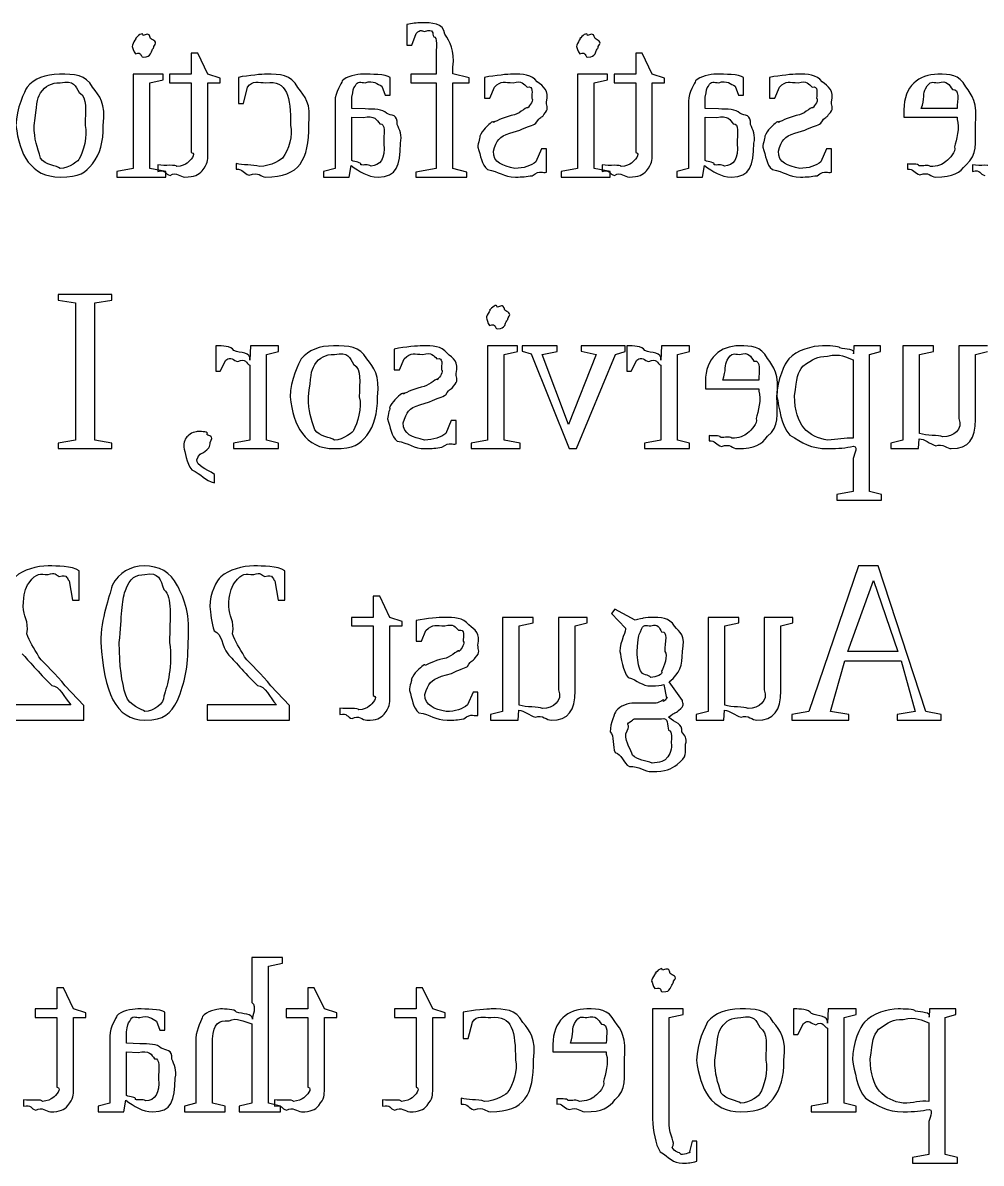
# Model space of a CAD drawing. Header units: millimetres. Extents: x 21 to 196, y 128 to 259.
# Drawn here: x 109.23 to 128.96, y 227.08 to 250.56 of the extents above; entities that cross this region are included whole.
import ezdxf

# ---------------------------------------------------------------- set-up
doc = ezdxf.new("R2010")
doc.units = ezdxf.units.MM
doc.layers.get('0').update_dxf_attribs({"linetype": 'CONTINUOUS'})

msp = doc.modelspace()

# ---------------------------------------------------------------- linework, layer by layer
at = {"color": 0}
for p, q in [((117.137, 250.522), (117.137, 250.098)), ((117.237, 250.098), (117.33, 250.34)), ((111.481, 250.075), (111.481, 250.075)), ((117.137, 250.098), (117.237, 250.098)), ((120.629, 250.075), (120.629, 250.075)), ((112.83, 249.937), (112.697, 249.937)), ((112.697, 249.937), (112.697, 249.502)), ((113.039, 249.502), (112.83, 249.937)), ((117.738, 249.827), (117.738, 249.502)), ((121.979, 249.937), (121.846, 249.937)), ((121.846, 249.937), (121.846, 249.502)), ((122.188, 249.502), (121.979, 249.937)), ((118.085, 249.508), (118.085, 249.645)), ((112.12, 249.502), (111.502, 249.502)), ((111.502, 249.502), (111.502, 247.562)), ((111.844, 249.326), (112.12, 249.386)), ((111.844, 247.562), (111.844, 249.326)), ((112.12, 249.386), (112.12, 249.502)), ((112.697, 249.502), (112.251, 249.502)), ((112.251, 249.502), (112.251, 249.326)), ((112.251, 249.326), (112.697, 249.326)), ((112.697, 249.326), (112.697, 247.893)), ((113.293, 249.42), (113.039, 249.502)), ((113.039, 247.865), (113.039, 249.326)), ((113.039, 249.326), (113.293, 249.326)), ((113.293, 249.326), (113.293, 249.42)), ((113.667, 249.436), (113.667, 248.896)), ((116.236, 249.502), (116.236, 249.502)), ((116.793, 249.067), (116.793, 249.436)), ((117.738, 249.502), (117.22, 249.502)), ((117.22, 249.502), (117.22, 249.326)), ((117.22, 249.326), (117.738, 249.326)), ((117.738, 249.326), (117.738, 247.562)), ((118.416, 249.425), (118.085, 249.508)), ((118.085, 249.326), (118.416, 249.326)), ((118.085, 247.562), (118.085, 249.326)), ((118.416, 249.326), (118.416, 249.425)), ((118.734, 249.436), (118.734, 249.011)), ((121.269, 249.502), (120.651, 249.502)), ((120.651, 249.502), (120.651, 247.562)), ((120.993, 249.326), (121.269, 249.386)), ((120.993, 247.562), (120.993, 249.326)), ((121.269, 249.386), (121.269, 249.502)), ((121.846, 249.502), (121.4, 249.502)), ((121.4, 249.502), (121.4, 249.326)), ((121.4, 249.326), (121.846, 249.326)), ((121.846, 249.326), (121.846, 247.893)), ((122.441, 249.42), (122.188, 249.502)), ((122.188, 247.865), (122.188, 249.326)), ((122.188, 249.326), (122.441, 249.326)), ((122.441, 249.326), (122.441, 249.42)), ((123.511, 249.502), (123.511, 249.502)), ((124.068, 249.067), (124.068, 249.436)), ((124.601, 249.436), (124.601, 249.011)), ((128.068, 249.326), (128.068, 249.326)), ((113.772, 248.896), (113.855, 249.232)), ((116.622, 249.254), (116.688, 249.067)), ((118.845, 249.011), (118.938, 249.232)), ((123.897, 249.254), (123.963, 249.067)), ((124.711, 249.011), (124.805, 249.232)), ((113.667, 248.896), (113.772, 248.896)), ((115.657, 248.945), (115.657, 247.562)), ((116.005, 248.797), (116.005, 249.028)), ((116.688, 249.067), (116.793, 249.067)), ((118.734, 249.011), (118.845, 249.011)), ((122.932, 248.945), (122.932, 247.562)), ((123.279, 248.797), (123.279, 249.028)), ((123.963, 249.067), (124.068, 249.067)), ((124.601, 249.011), (124.711, 249.011)), ((116.275, 248.786), (116.005, 248.797)), ((123.549, 248.786), (123.279, 248.797)), ((127.368, 248.769), (127.368, 248.62)), ((128.465, 248.797), (127.726, 248.797)), ((109.464, 248.449), (109.464, 248.449)), ((116.005, 248.62), (116.242, 248.609)), ((116.005, 247.722), (116.005, 248.62)), ((123.279, 248.62), (123.516, 248.609)), ((123.279, 247.722), (123.279, 248.62)), ((127.368, 248.62), (128.465, 248.62)), ((128.465, 248.62), (128.465, 248.57)), ((119.258, 248.29), (119.462, 248.35)), ((125.125, 248.29), (125.329, 248.35)), ((118.597, 247.997), (118.597, 247.997)), ((119.908, 247.964), (119.793, 247.7)), ((120.008, 247.964), (119.908, 247.964)), ((120.008, 247.485), (120.008, 247.964)), ((124.463, 247.997), (124.463, 247.997)), ((125.775, 247.964), (125.659, 247.7)), ((125.874, 247.964), (125.775, 247.964)), ((125.874, 247.485), (125.874, 247.964)), ((111.502, 247.562), (111.166, 247.501)), ((111.166, 247.501), (111.166, 247.385)), ((112.175, 247.501), (111.844, 247.562)), ((112.008, 247.633), (112.008, 247.501)), ((112.175, 247.385), (112.175, 247.501)), ((113.623, 247.667), (113.623, 247.545)), ((115.657, 247.562), (115.42, 247.501)), ((115.42, 247.501), (115.42, 247.385)), ((115.95, 247.385), (115.988, 247.622)), ((117.738, 247.562), (117.319, 247.485)), ((117.319, 247.485), (117.319, 247.385)), ((118.372, 247.485), (118.085, 247.562)), ((118.372, 247.385), (118.372, 247.485)), ((120.651, 247.562), (120.315, 247.501)), ((120.315, 247.501), (120.315, 247.385)), ((121.324, 247.501), (120.993, 247.562)), ((121.157, 247.633), (121.157, 247.501)), ((121.324, 247.385), (121.324, 247.501)), ((122.932, 247.562), (122.695, 247.501)), ((122.695, 247.501), (122.695, 247.385)), ((123.224, 247.385), (123.263, 247.622)), ((127.445, 247.656), (127.445, 247.545)), ((128.783, 247.633), (128.783, 247.501)), ((111.166, 247.385), (112.175, 247.385)), ((112.565, 247.385), (112.565, 247.385)), ((115.42, 247.385), (115.95, 247.385)), ((117.319, 247.385), (118.372, 247.385)), ((120.315, 247.385), (121.324, 247.385)), ((121.714, 247.385), (121.714, 247.385)), ((122.695, 247.385), (123.224, 247.385)), ((111.064, 244.968), (109.957, 244.968)), ((109.957, 244.968), (109.957, 244.852)), ((111.064, 244.852), (111.064, 244.968)), ((109.957, 244.852), (110.315, 244.792)), ((110.315, 244.792), (110.315, 241.97)), ((110.712, 244.792), (111.064, 244.852)), ((110.712, 241.97), (110.712, 244.792)), ((118.772, 244.483), (118.772, 244.483)), ((113.202, 243.91), (113.202, 243.386)), ((113.235, 243.91), (113.202, 243.91)), ((113.918, 243.91), (113.902, 243.618)), ((114.492, 243.91), (113.918, 243.91)), ((114.244, 243.733), (114.492, 243.794)), ((114.244, 241.97), (114.244, 243.733)), ((114.492, 243.794), (114.492, 243.91)), ((116.877, 243.844), (116.877, 243.419)), ((119.411, 243.91), (118.794, 243.91)), ((118.794, 243.91), (118.794, 241.97)), ((119.136, 243.733), (119.411, 243.794)), ((119.136, 241.97), (119.136, 243.733)), ((119.411, 243.794), (119.411, 243.91)), ((120.227, 243.91), (119.511, 243.91)), ((119.511, 243.91), (119.511, 243.8)), ((119.511, 243.8), (119.698, 243.745)), ((119.698, 243.745), (120.475, 241.793)), ((119.924, 243.733), (120.227, 243.794)), ((120.464, 242.29), (119.924, 243.733)), ((120.227, 243.794), (120.227, 243.91)), ((121.032, 243.733), (120.464, 242.29)), ((120.629, 241.793), (121.429, 243.733)), ((121.627, 243.91), (120.723, 243.91)), ((120.723, 243.91), (120.723, 243.8)), ((120.723, 243.8), (121.032, 243.733)), ((121.429, 243.733), (121.627, 243.794)), ((121.627, 243.794), (121.627, 243.91)), ((121.663, 243.91), (121.663, 243.386)), ((121.696, 243.91), (121.663, 243.91)), ((122.379, 243.91), (122.363, 243.618)), ((122.953, 243.91), (122.379, 243.91)), ((122.705, 243.733), (122.953, 243.794)), ((122.705, 241.97), (122.705, 243.733)), ((122.953, 243.794), (122.953, 243.91)), ((123.983, 243.733), (123.983, 243.733)), ((126.337, 243.91), (126.331, 243.745)), ((126.883, 243.91), (126.337, 243.91)), ((126.662, 243.733), (126.883, 243.794)), ((126.662, 240.911), (126.662, 243.733)), ((126.883, 243.794), (126.883, 243.91)), ((127.98, 243.91), (127.346, 243.91)), ((127.346, 243.91), (127.346, 241.97)), ((127.688, 243.733), (127.98, 243.794)), ((127.688, 242.102), (127.688, 243.733)), ((127.98, 243.794), (127.98, 243.91)), ((129.088, 243.91), (128.498, 243.91)), ((128.498, 243.91), (128.498, 242.416)), ((128.84, 243.733), (129.088, 243.794)), ((128.84, 242.394), (128.84, 243.733)), ((113.29, 243.386), (113.411, 243.612)), ((113.902, 243.513), (113.902, 241.97)), ((116.987, 243.419), (117.081, 243.64)), ((121.751, 243.386), (121.872, 243.612)), ((122.363, 243.513), (122.363, 241.97)), ((126.321, 243.623), (126.321, 242.008)), ((113.202, 243.386), (113.29, 243.386)), ((116.877, 243.419), (116.987, 243.419)), ((121.663, 243.386), (121.751, 243.386)), ((123.283, 243.177), (123.283, 243.028)), ((123.283, 243.028), (124.38, 243.028)), ((124.38, 243.204), (123.642, 243.204)), ((124.38, 243.028), (124.38, 242.979)), ((114.734, 242.857), (114.734, 242.857)), ((115.109, 242.857), (115.109, 242.857)), ((117.401, 242.697), (117.604, 242.758)), ((125.119, 242.879), (125.119, 242.879)), ((116.739, 242.405), (116.739, 242.405)), ((118.051, 242.372), (117.935, 242.108)), ((118.15, 242.372), (118.051, 242.372)), ((118.15, 241.893), (118.15, 242.372)), ((123.361, 242.063), (123.361, 241.953)), ((110.315, 241.97), (109.957, 241.909)), ((109.957, 241.909), (109.957, 241.793)), ((111.064, 241.909), (110.712, 241.97)), ((111.064, 241.793), (111.064, 241.909)), ((112.542, 241.821), (112.542, 241.821)), ((113.902, 241.97), (113.566, 241.909)), ((113.566, 241.909), (113.566, 241.793)), ((114.492, 241.909), (114.244, 241.97)), ((114.492, 241.793), (114.492, 241.909)), ((118.794, 241.97), (118.457, 241.909)), ((118.457, 241.909), (118.457, 241.793)), ((119.466, 241.909), (119.136, 241.97)), ((119.466, 241.793), (119.466, 241.909)), ((122.363, 241.97), (122.027, 241.909)), ((122.027, 241.909), (122.027, 241.793)), ((122.953, 241.909), (122.705, 241.97)), ((122.953, 241.793), (122.953, 241.909)), ((127.346, 241.97), (127.098, 241.909)), ((127.098, 241.909), (127.098, 241.793)), ((127.666, 241.793), (127.682, 241.997)), ((109.957, 241.793), (111.064, 241.793)), ((113.566, 241.793), (114.492, 241.793)), ((118.457, 241.793), (119.466, 241.793)), ((120.475, 241.793), (120.629, 241.793)), ((122.027, 241.793), (122.953, 241.793)), ((127.098, 241.793), (127.666, 241.793)), ((126.321, 241.562), (126.321, 240.911)), ((113.176, 241.088), (113.176, 241.264)), ((126.321, 240.911), (125.984, 240.851)), ((126.91, 240.851), (126.662, 240.911)), ((125.984, 240.851), (125.984, 240.735)), ((125.984, 240.735), (126.91, 240.735)), ((126.91, 240.735), (126.91, 240.851)), ((114.574, 231.316), (113.946, 231.316)), ((113.946, 231.316), (113.946, 230.39)), ((114.574, 231.2), (114.574, 231.316)), ((114.288, 231.14), (114.574, 231.2)), ((114.288, 228.317), (114.288, 231.14)), ((122.175, 230.831), (122.175, 230.831)), ((110.065, 230.693), (109.933, 230.693)), ((109.933, 230.693), (109.933, 230.258)), ((110.275, 230.258), (110.065, 230.693)), ((115.229, 230.693), (115.097, 230.693)), ((115.097, 230.693), (115.097, 230.258)), ((115.438, 230.258), (115.229, 230.693)), ((117.458, 230.693), (117.326, 230.693)), ((117.326, 230.693), (117.326, 230.258)), ((117.668, 230.258), (117.458, 230.693)), ((109.933, 230.258), (109.486, 230.258)), ((109.486, 230.258), (109.486, 230.081)), ((109.486, 230.081), (109.933, 230.081)), ((109.933, 230.081), (109.933, 228.648)), ((110.528, 230.175), (110.275, 230.258)), ((110.275, 228.621), (110.275, 230.081)), ((110.275, 230.081), (110.528, 230.081)), ((110.528, 230.081), (110.528, 230.175)), ((111.598, 230.258), (111.598, 230.258)), ((112.154, 229.822), (112.154, 230.192)), ((115.097, 230.258), (114.65, 230.258)), ((114.65, 230.258), (114.65, 230.081)), ((114.65, 230.081), (115.097, 230.081)), ((115.097, 230.081), (115.097, 228.648)), ((115.692, 230.175), (115.438, 230.258)), ((115.438, 228.621), (115.438, 230.081)), ((115.438, 230.081), (115.692, 230.081)), ((115.692, 230.081), (115.692, 230.175)), ((117.326, 230.258), (116.88, 230.258)), ((116.88, 230.258), (116.88, 230.081)), ((116.88, 230.081), (117.326, 230.081)), ((117.326, 230.081), (117.326, 228.648)), ((117.922, 230.175), (117.668, 230.258)), ((117.668, 228.621), (117.668, 230.081)), ((117.668, 230.081), (117.922, 230.081)), ((117.922, 230.081), (117.922, 230.175)), ((118.296, 230.192), (118.296, 229.651)), ((120.843, 230.081), (120.843, 230.081)), ((122.826, 230.258), (122.192, 230.258)), ((122.192, 230.258), (122.192, 227.998)), ((122.539, 230.081), (122.826, 230.142)), ((122.539, 227.871), (122.539, 230.081)), ((122.826, 230.142), (122.826, 230.258)), ((125.094, 230.258), (125.094, 229.734)), ((125.127, 230.258), (125.094, 230.258)), ((125.811, 230.258), (125.794, 229.966)), ((126.384, 230.258), (125.811, 230.258)), ((126.136, 230.081), (126.384, 230.142)), ((126.136, 228.317), (126.136, 230.081)), ((126.384, 230.142), (126.384, 230.258)), ((127.894, 230.258), (127.889, 230.092)), ((128.44, 230.258), (127.894, 230.258)), ((128.22, 230.081), (128.44, 230.142)), ((128.22, 227.259), (128.22, 230.081)), ((128.44, 230.142), (128.44, 230.258)), ((111.984, 230.01), (112.05, 229.822)), ((113.946, 229.955), (113.946, 228.317)), ((118.401, 229.651), (118.484, 229.988)), ((125.182, 229.734), (125.303, 229.96)), ((125.794, 229.861), (125.794, 228.317)), ((127.878, 229.971), (127.878, 228.356)), ((111.019, 229.701), (111.019, 228.317)), ((111.366, 229.552), (111.366, 229.784)), ((112.05, 229.822), (112.154, 229.822)), ((112.794, 229.657), (112.794, 228.317)), ((113.135, 228.317), (113.135, 229.64)), ((118.296, 229.651), (118.401, 229.651)), ((125.094, 229.734), (125.182, 229.734)), ((111.636, 229.541), (111.366, 229.552)), ((111.366, 229.376), (111.603, 229.365)), ((111.366, 228.477), (111.366, 229.376)), ((120.143, 229.525), (120.143, 229.376)), ((120.143, 229.376), (121.24, 229.376)), ((121.24, 229.552), (120.501, 229.552)), ((121.24, 229.376), (121.24, 229.326)), ((123.101, 229.205), (123.101, 229.205)), ((123.476, 229.205), (123.476, 229.205)), ((126.676, 229.227), (126.676, 229.227)), ((109.244, 228.389), (109.244, 228.257)), ((111.019, 228.317), (110.782, 228.257)), ((110.782, 228.257), (110.782, 228.141)), ((111.311, 228.141), (111.35, 228.378)), ((112.794, 228.317), (112.557, 228.257)), ((112.557, 228.257), (112.557, 228.141)), ((113.395, 228.257), (113.135, 228.317)), ((113.395, 228.141), (113.395, 228.257)), ((113.946, 228.317), (113.681, 228.257)), ((113.681, 228.257), (113.681, 228.141)), ((114.536, 228.257), (114.288, 228.317)), ((114.408, 228.389), (114.408, 228.257)), ((114.536, 228.141), (114.536, 228.257)), ((116.637, 228.389), (116.637, 228.257)), ((118.252, 228.422), (118.252, 228.301)), ((120.22, 228.411), (120.22, 228.301)), ((125.794, 228.317), (125.458, 228.257)), ((125.458, 228.257), (125.458, 228.141)), ((126.384, 228.257), (126.136, 228.317)), ((126.384, 228.141), (126.384, 228.257)), ((109.801, 228.141), (109.801, 228.141)), ((110.782, 228.141), (111.311, 228.141)), ((112.557, 228.141), (113.395, 228.141)), ((113.681, 228.141), (114.536, 228.141)), ((114.964, 228.141), (114.964, 228.141)), ((117.194, 228.141), (117.194, 228.141)), ((125.458, 228.141), (126.384, 228.141)), ((127.878, 227.91), (127.878, 227.259)), ((123.008, 227.535), (122.953, 227.314)), ((123.107, 227.535), (123.008, 227.535)), ((123.107, 227.122), (123.107, 227.535)), ((127.878, 227.259), (127.542, 227.198)), ((128.468, 227.198), (128.22, 227.259)), ((127.542, 227.198), (127.542, 227.083)), ((127.542, 227.083), (128.468, 227.083)), ((128.468, 227.083), (128.468, 227.198))]:
    msp.add_line(p, q, dxfattribs=at)
at = {"color": 250}
for p, q in [((110.393, 238.672), (110.393, 239.279)), ((114.627, 238.672), (114.627, 239.279)), ((126.432, 239.378), (125.413, 236.379)), ((126.84, 239.378), (126.432, 239.378)), ((127.821, 236.379), (126.84, 239.378)), ((110.184, 239.074), (110.255, 238.672)), ((114.417, 239.074), (114.489, 238.672)), ((126.217, 237.614), (126.741, 239.08)), ((126.741, 239.08), (127.243, 237.614)), ((110.255, 238.672), (110.393, 238.672)), ((114.489, 238.672), (114.627, 238.672)), ((116.576, 238.755), (116.444, 238.755)), ((116.444, 238.755), (116.444, 238.319)), ((116.786, 238.319), (116.576, 238.755)), ((116.444, 238.319), (115.998, 238.319)), ((115.998, 238.319), (115.998, 238.143)), ((117.04, 238.236), (116.786, 238.319)), ((119.739, 238.319), (119.105, 238.319)), ((119.105, 238.319), (119.105, 236.379)), ((119.739, 238.204), (119.739, 238.319)), ((120.847, 238.319), (120.257, 238.319)), ((120.257, 238.319), (120.257, 236.825)), ((120.847, 238.204), (120.847, 238.319)), ((121.42, 238.49), (121.349, 238.402)), ((121.349, 238.402), (121.635, 238.099)), ((121.839, 238.264), (121.42, 238.49)), ((123.972, 238.319), (123.339, 238.319)), ((123.339, 238.319), (123.339, 236.379)), ((123.972, 238.204), (123.972, 238.319)), ((125.081, 238.319), (124.491, 238.319)), ((124.491, 238.319), (124.491, 236.825)), ((125.081, 238.204), (125.081, 238.319)), ((115.998, 238.143), (116.444, 238.143)), ((116.444, 238.143), (116.444, 236.71)), ((116.786, 236.682), (116.786, 238.143)), ((116.786, 238.143), (117.04, 238.143)), ((117.04, 238.143), (117.04, 238.236)), ((117.325, 238.253), (117.325, 237.829)), ((119.447, 238.143), (119.739, 238.204)), ((119.447, 236.511), (119.447, 238.143)), ((120.599, 238.143), (120.847, 238.204)), ((120.599, 236.804), (120.599, 238.143)), ((123.68, 238.143), (123.972, 238.204)), ((123.68, 236.511), (123.68, 238.143)), ((124.832, 238.143), (125.081, 238.204)), ((124.832, 236.804), (124.832, 238.143)), ((117.325, 237.829), (117.435, 237.829)), ((117.435, 237.829), (117.529, 238.049)), ((110.834, 237.801), (110.834, 237.801)), ((111.215, 237.801), (111.215, 237.801)), ((121.52, 237.619), (121.52, 237.619)), ((127.243, 237.614), (126.217, 237.614)), ((125.859, 236.379), (126.151, 237.427)), ((126.151, 237.427), (127.309, 237.427)), ((127.309, 237.427), (127.601, 236.379)), ((117.849, 237.107), (118.052, 237.167)), ((110.487, 236.506), (110.101, 236.908)), ((114.72, 236.506), (114.335, 236.908)), ((122.159, 237.085), (122.159, 237.085)), ((122.429, 236.941), (122.479, 236.655)), ((122.809, 236.611), (122.539, 236.991)), ((117.187, 236.814), (117.187, 236.814)), ((118.499, 236.781), (118.383, 236.517)), ((118.598, 236.781), (118.499, 236.781)), ((118.598, 236.302), (118.598, 236.781)), ((110.217, 236.522), (108.789, 236.522)), ((110.487, 236.203), (110.487, 236.506)), ((114.45, 236.522), (113.023, 236.522)), ((113.023, 236.522), (113.023, 236.203)), ((114.72, 236.203), (114.72, 236.506)), ((115.755, 236.451), (115.755, 236.318)), ((122.269, 236.556), (121.812, 236.556)), ((108.789, 236.203), (110.487, 236.203)), ((113.023, 236.203), (114.72, 236.203)), ((116.312, 236.203), (116.312, 236.203)), ((119.105, 236.379), (118.857, 236.318)), ((118.857, 236.318), (118.857, 236.203)), ((118.857, 236.203), (119.425, 236.203)), ((119.425, 236.203), (119.441, 236.407)), ((121.845, 236.23), (122.379, 236.23)), ((123.339, 236.379), (123.091, 236.318)), ((123.091, 236.318), (123.091, 236.203)), ((123.091, 236.203), (123.658, 236.203)), ((123.658, 236.203), (123.675, 236.407)), ((125.413, 236.379), (125.06, 236.318)), ((125.06, 236.318), (125.06, 236.203)), ((125.06, 236.203), (126.234, 236.203)), ((126.234, 236.318), (125.859, 236.379)), ((126.234, 236.203), (126.234, 236.318)), ((127.601, 236.379), (127.226, 236.318)), ((127.226, 236.318), (127.226, 236.203)), ((127.226, 236.203), (128.136, 236.203)), ((128.136, 236.318), (127.821, 236.379)), ((128.136, 236.203), (128.136, 236.318)), ((121.641, 235.922), (121.641, 235.922))]:
    msp.add_line(p, q, dxfattribs=at)
at = {"color": 0}
for points in [[(117.435, 250.56), (117.347, 250.56), (117.23, 250.547), (117.137, 250.522)], [(117.915, 250.323), (117.895, 250.56), (117.642, 250.56), (117.435, 250.56)], [(111.547, 250.235), (111.61, 250.299), (111.481, 250.137), (111.481, 250.075)], [(111.706, 250.301), (111.698, 250.387), (111.591, 250.279), (111.547, 250.235)], [(111.861, 250.235), (111.82, 250.387), (111.766, 250.301), (111.706, 250.301)], [(117.33, 250.34), (117.432, 250.442), (117.435, 250.384), (117.501, 250.384)], [(117.501, 250.384), (117.704, 250.442), (117.653, 250.346), (117.688, 250.268)], [(117.688, 250.268), (117.774, 250.288), (117.738, 250.044), (117.738, 249.827)], [(118.085, 249.645), (118.123, 250.009), (118.029, 250.165), (117.915, 250.323)], [(120.696, 250.235), (120.759, 250.299), (120.629, 250.137), (120.629, 250.075)], [(120.855, 250.301), (120.847, 250.387), (120.74, 250.279), (120.696, 250.235)], [(121.01, 250.235), (120.968, 250.387), (120.915, 250.301), (120.855, 250.301)], [(111.481, 250.075), (111.492, 250.06), (111.502, 249.965), (111.547, 249.921)], [(111.927, 250.075), (112.025, 250.182), (111.905, 250.191), (111.861, 250.235)], [(111.861, 249.921), (111.908, 250.06), (111.927, 250.016), (111.927, 250.075)], [(120.629, 250.075), (120.64, 250.06), (120.651, 249.965), (120.696, 249.921)], [(121.076, 250.075), (121.174, 250.182), (121.054, 250.191), (121.01, 250.235)], [(121.01, 249.921), (121.056, 250.06), (121.076, 250.016), (121.076, 250.075)], [(111.547, 249.921), (111.698, 249.972), (111.645, 249.855), (111.706, 249.855)], [(111.706, 249.855), (111.82, 249.855), (111.817, 249.877), (111.861, 249.921)], [(120.696, 249.921), (120.847, 249.972), (120.793, 249.855), (120.855, 249.855)], [(120.855, 249.855), (120.968, 249.855), (120.966, 249.877), (121.01, 249.921)], [(109.983, 249.502), (109.691, 249.502), (109.467, 249.414), (109.316, 249.238)], [(109.597, 249.116), (109.694, 249.266), (109.816, 249.326), (109.999, 249.326)], [(110.666, 249.232), (110.526, 249.502), (110.289, 249.502), (109.983, 249.502)], [(109.999, 249.326), (110.294, 249.384), (110.31, 249.26), (110.391, 249.127)], [(114.241, 249.502), (114.172, 249.502), (113.874, 249.48), (113.667, 249.436)], [(113.855, 249.232), (113.958, 249.384), (114.085, 249.326), (114.235, 249.326)], [(114.235, 249.326), (114.682, 249.384), (114.742, 249.034), (114.742, 248.449)], [(114.891, 249.227), (114.748, 249.502), (114.525, 249.502), (114.241, 249.502)], [(115.801, 249.364), (115.799, 249.318), (115.657, 249.133), (115.657, 248.945)], [(116.236, 249.502), (116.104, 249.502), (115.893, 249.455), (115.801, 249.364)], [(116.071, 249.254), (116.119, 249.384), (116.185, 249.326), (116.28, 249.326)], [(116.793, 249.436), (116.699, 249.502), (116.399, 249.502), (116.236, 249.502)], [(116.28, 249.326), (116.457, 249.384), (116.52, 249.301), (116.622, 249.254)], [(119.308, 249.502), (119.218, 249.502), (118.966, 249.48), (118.734, 249.436)], [(118.938, 249.232), (119.086, 249.384), (119.148, 249.326), (119.324, 249.326)], [(119.82, 249.348), (119.703, 249.502), (119.526, 249.502), (119.308, 249.502)], [(119.324, 249.326), (119.505, 249.384), (119.545, 249.295), (119.611, 249.238)], [(120.008, 248.929), (120.071, 249.178), (119.946, 249.245), (119.82, 249.348)], [(123.075, 249.364), (123.074, 249.318), (122.932, 249.133), (122.932, 248.945)], [(123.511, 249.502), (123.378, 249.502), (123.168, 249.455), (123.075, 249.364)], [(123.346, 249.254), (123.394, 249.384), (123.46, 249.326), (123.555, 249.326)], [(124.068, 249.436), (123.974, 249.502), (123.673, 249.502), (123.511, 249.502)], [(123.555, 249.326), (123.731, 249.384), (123.795, 249.301), (123.897, 249.254)], [(125.174, 249.502), (125.084, 249.502), (124.832, 249.48), (124.601, 249.436)], [(124.805, 249.232), (124.952, 249.384), (125.014, 249.326), (125.191, 249.326)], [(125.687, 249.348), (125.569, 249.502), (125.392, 249.502), (125.174, 249.502)], [(125.191, 249.326), (125.371, 249.384), (125.411, 249.295), (125.477, 249.238)], [(125.874, 248.929), (125.937, 249.178), (125.812, 249.245), (125.687, 249.348)], [(128.068, 249.502), (127.675, 249.502), (127.368, 249.257), (127.368, 248.769)], [(127.815, 249.204), (127.911, 249.384), (127.955, 249.326), (128.068, 249.326)], [(128.641, 249.243), (128.506, 249.502), (128.315, 249.502), (128.068, 249.502)], [(128.068, 249.326), (128.271, 249.384), (128.297, 249.279), (128.366, 249.188)], [(109.316, 249.238), (109.272, 249.149), (109.089, 248.798), (109.089, 248.449)], [(109.464, 248.449), (109.522, 248.874), (109.509, 248.98), (109.597, 249.116)], [(110.391, 249.127), (110.573, 249.002), (110.512, 248.769), (110.512, 248.449)], [(110.887, 248.449), (110.94, 248.907), (110.813, 249.052), (110.666, 249.232)], [(115.117, 248.455), (115.167, 248.903), (115.043, 249.046), (114.891, 249.227)], [(116.005, 249.028), (116.031, 249.172), (116.027, 249.206), (116.071, 249.254)], [(119.611, 249.238), (119.751, 249.271), (119.705, 249.107), (119.705, 249.011)], [(123.279, 249.028), (123.305, 249.172), (123.301, 249.206), (123.346, 249.254)], [(125.477, 249.238), (125.618, 249.271), (125.571, 249.107), (125.571, 249.011)], [(127.726, 248.797), (127.797, 248.987), (127.757, 249.123), (127.815, 249.204)], [(128.366, 249.188), (128.524, 249.204), (128.465, 248.969), (128.465, 248.797)], [(128.84, 248.455), (128.892, 248.921), (128.773, 249.069), (128.641, 249.243)], [(119.616, 248.802), (119.633, 248.863), (119.47, 248.7), (119.352, 248.664)], [(119.705, 249.011), (119.751, 248.976), (119.676, 248.86), (119.616, 248.802)], [(119.953, 248.67), (120.071, 248.786), (120.008, 248.83), (120.008, 248.929)], [(125.483, 248.802), (125.499, 248.863), (125.337, 248.7), (125.218, 248.664)], [(125.571, 249.011), (125.618, 248.976), (125.542, 248.86), (125.483, 248.802)], [(125.819, 248.67), (125.937, 248.786), (125.874, 248.83), (125.874, 248.929)], [(116.242, 248.609), (116.472, 248.664), (116.52, 248.557), (116.578, 248.477)], [(116.716, 248.697), (116.637, 248.786), (116.466, 248.781), (116.275, 248.786)], [(116.936, 248.466), (116.957, 248.678), (116.815, 248.645), (116.716, 248.697)], [(119.352, 248.664), (119.178, 248.638), (118.988, 248.543), (118.922, 248.51)], [(119.793, 248.493), (119.88, 248.642), (119.917, 248.599), (119.953, 248.67)], [(123.516, 248.609), (123.746, 248.664), (123.795, 248.557), (123.853, 248.477)], [(123.99, 248.697), (123.912, 248.786), (123.741, 248.781), (123.549, 248.786)], [(124.211, 248.466), (124.231, 248.678), (124.09, 248.645), (123.99, 248.697)], [(125.218, 248.664), (125.045, 248.638), (124.854, 248.543), (124.788, 248.51)], [(125.659, 248.493), (125.746, 248.642), (125.783, 248.599), (125.819, 248.67)], [(109.089, 248.449), (109.154, 247.855), (109.393, 247.385), (109.999, 247.385)], [(109.597, 247.771), (109.522, 248.017), (109.464, 248.136), (109.464, 248.449)], [(110.512, 248.449), (110.573, 248.241), (110.472, 247.895), (110.391, 247.76)], [(110.666, 247.656), (110.823, 247.866), (110.887, 248.103), (110.887, 248.449)], [(114.23, 247.385), (114.933, 247.385), (115.117, 247.741), (115.117, 248.455)], [(114.742, 248.449), (114.8, 248.259), (114.691, 247.926), (114.588, 247.793)], [(116.578, 248.477), (116.703, 248.502), (116.66, 248.259), (116.66, 248.069)], [(117.002, 248.08), (117.049, 248.237), (116.98, 248.363), (116.936, 248.466)], [(118.746, 248.389), (118.711, 248.358), (118.661, 248.285), (118.635, 248.223)], [(118.922, 248.51), (118.925, 248.572), (118.794, 248.436), (118.746, 248.389)], [(119.462, 248.35), (119.622, 248.429), (119.724, 248.445), (119.793, 248.493)], [(123.853, 248.477), (123.978, 248.502), (123.935, 248.259), (123.935, 248.069)], [(124.277, 248.08), (124.324, 248.237), (124.255, 248.363), (124.211, 248.466)], [(124.612, 248.389), (124.577, 248.358), (124.528, 248.285), (124.502, 248.223)], [(124.788, 248.51), (124.791, 248.572), (124.66, 248.436), (124.612, 248.389)], [(125.329, 248.35), (125.488, 248.429), (125.59, 248.445), (125.659, 248.493)], [(128.465, 248.57), (128.524, 248.407), (128.447, 248.143), (128.41, 248.008)], [(128.647, 247.639), (128.892, 247.84), (128.84, 248.08), (128.84, 248.455)], [(118.635, 248.223), (118.66, 248.234), (118.597, 248.085), (118.597, 247.997)], [(118.916, 247.915), (118.991, 248.146), (119.031, 248.212), (119.258, 248.29)], [(124.502, 248.223), (124.526, 248.234), (124.463, 248.085), (124.463, 247.997)], [(124.783, 247.915), (124.857, 248.146), (124.897, 248.212), (125.125, 248.29)], [(116.66, 248.069), (116.703, 247.771), (116.575, 247.612), (116.401, 247.612)], [(116.545, 247.385), (116.931, 247.385), (117.002, 247.617), (117.002, 248.08)], [(118.597, 247.997), (118.66, 247.826), (118.663, 247.642), (118.795, 247.54)], [(123.935, 248.069), (123.978, 247.771), (123.85, 247.612), (123.676, 247.612)], [(123.819, 247.385), (124.205, 247.385), (124.277, 247.617), (124.277, 248.08)], [(124.463, 247.997), (124.526, 247.826), (124.529, 247.642), (124.661, 247.54)], [(128.41, 248.008), (128.447, 247.904), (128.311, 247.774), (128.233, 247.705)], [(109.999, 247.562), (109.933, 247.62), (109.685, 247.631), (109.597, 247.771)], [(110.391, 247.76), (110.407, 247.738), (110.176, 247.562), (109.999, 247.562)], [(112.697, 247.893), (112.812, 247.862), (112.67, 247.723), (112.615, 247.672)], [(112.923, 247.512), (113.039, 247.672), (113.039, 247.713), (113.039, 247.865)], [(114.588, 247.793), (114.594, 247.763), (114.326, 247.6), (114.108, 247.6)], [(116.187, 247.639), (116.211, 247.694), (116.068, 247.688), (116.005, 247.722)], [(119.357, 247.562), (119.108, 247.62), (118.916, 247.679), (118.916, 247.915)], [(119.793, 247.7), (119.699, 247.62), (119.538, 247.562), (119.357, 247.562)], [(121.846, 247.893), (121.961, 247.862), (121.819, 247.723), (121.763, 247.672)], [(122.072, 247.512), (122.188, 247.672), (122.188, 247.713), (122.188, 247.865)], [(123.461, 247.639), (123.486, 247.694), (123.343, 247.688), (123.279, 247.722)], [(125.224, 247.562), (124.974, 247.62), (124.783, 247.679), (124.783, 247.915)], [(125.659, 247.7), (125.566, 247.62), (125.404, 247.562), (125.224, 247.562)], [(128.233, 247.705), (128.171, 247.646), (128.046, 247.6), (127.914, 247.6)], [(109.999, 247.385), (110.407, 247.385), (110.516, 247.475), (110.666, 247.656)], [(112.4, 247.6), (112.389, 247.646), (112.163, 247.612), (112.008, 247.633)], [(112.008, 247.501), (112.176, 247.547), (112.152, 247.44), (112.262, 247.419)], [(112.262, 247.419), (112.393, 247.503), (112.47, 247.385), (112.565, 247.385)], [(112.615, 247.672), (112.584, 247.646), (112.488, 247.6), (112.4, 247.6)], [(112.565, 247.385), (112.764, 247.385), (112.843, 247.427), (112.923, 247.512)], [(114.108, 247.6), (113.954, 247.646), (113.76, 247.622), (113.623, 247.667)], [(113.623, 247.545), (113.764, 247.558), (113.775, 247.453), (113.888, 247.424)], [(113.888, 247.424), (114.106, 247.503), (114.113, 247.385), (114.23, 247.385)], [(115.988, 247.622), (116.163, 247.503), (116.318, 247.385), (116.545, 247.385)], [(116.401, 247.612), (116.328, 247.653), (116.246, 247.62), (116.187, 247.639)], [(118.795, 247.54), (119.038, 247.503), (119.118, 247.385), (119.374, 247.385)], [(119.716, 247.413), (119.884, 247.542), (119.939, 247.458), (120.008, 247.485)], [(121.549, 247.6), (121.538, 247.646), (121.311, 247.612), (121.157, 247.633)], [(121.157, 247.501), (121.325, 247.547), (121.301, 247.44), (121.411, 247.419)], [(121.411, 247.419), (121.541, 247.503), (121.619, 247.385), (121.714, 247.385)], [(121.763, 247.672), (121.733, 247.646), (121.637, 247.6), (121.549, 247.6)], [(121.714, 247.385), (121.912, 247.385), (121.992, 247.427), (122.072, 247.512)], [(123.263, 247.622), (123.438, 247.503), (123.592, 247.385), (123.819, 247.385)], [(123.676, 247.612), (123.603, 247.653), (123.521, 247.62), (123.461, 247.639)], [(124.661, 247.54), (124.904, 247.503), (124.984, 247.385), (125.24, 247.385)], [(125.582, 247.413), (125.75, 247.542), (125.805, 247.458), (125.874, 247.485)], [(127.677, 247.617), (127.669, 247.668), (127.504, 247.64), (127.445, 247.656)], [(127.445, 247.545), (127.554, 247.565), (127.593, 247.463), (127.699, 247.43)], [(127.914, 247.6), (127.856, 247.646), (127.769, 247.606), (127.677, 247.617)], [(127.699, 247.43), (127.885, 247.503), (127.914, 247.385), (128.024, 247.385)], [(128.024, 247.385), (128.396, 247.385), (128.514, 247.469), (128.647, 247.639)], [(129.175, 247.6), (129.164, 247.646), (128.937, 247.612), (128.783, 247.633)], [(128.783, 247.501), (128.951, 247.547), (128.927, 247.44), (129.037, 247.419)], [(119.374, 247.385), (119.516, 247.385), (119.592, 247.394), (119.716, 247.413)], [(125.24, 247.385), (125.382, 247.385), (125.458, 247.394), (125.582, 247.413)], [(118.838, 244.643), (118.901, 244.706), (118.772, 244.545), (118.772, 244.483)], [(118.998, 244.709), (118.989, 244.795), (118.882, 244.687), (118.838, 244.643)], [(119.152, 244.643), (119.111, 244.795), (119.057, 244.709), (118.998, 244.709)], [(119.218, 244.483), (119.316, 244.589), (119.196, 244.599), (119.152, 244.643)], [(118.772, 244.483), (118.783, 244.468), (118.794, 244.373), (118.838, 244.329)], [(119.152, 244.329), (119.199, 244.468), (119.218, 244.424), (119.218, 244.483)], [(118.838, 244.329), (118.989, 244.38), (118.936, 244.263), (118.998, 244.263)], [(118.998, 244.263), (119.111, 244.263), (119.108, 244.285), (119.152, 244.329)], [(113.571, 243.816), (113.527, 243.91), (113.316, 243.91), (113.235, 243.91)], [(113.411, 243.612), (113.516, 243.712), (113.564, 243.603), (113.659, 243.585)], [(113.902, 243.618), (113.928, 243.785), (113.712, 243.753), (113.571, 243.816)], [(115.627, 243.91), (115.335, 243.91), (115.112, 243.822), (114.96, 243.645)], [(115.241, 243.524), (115.339, 243.674), (115.46, 243.733), (115.644, 243.733)], [(116.31, 243.64), (116.17, 243.91), (115.933, 243.91), (115.627, 243.91)], [(115.644, 243.733), (115.939, 243.792), (115.955, 243.667), (116.035, 243.535)], [(117.45, 243.91), (117.361, 243.91), (117.108, 243.888), (116.877, 243.844)], [(117.081, 243.64), (117.228, 243.792), (117.29, 243.733), (117.467, 243.733)], [(117.963, 243.756), (117.846, 243.91), (117.668, 243.91), (117.45, 243.91)], [(117.467, 243.733), (117.647, 243.792), (117.687, 243.703), (117.753, 243.645)], [(118.15, 243.337), (118.214, 243.586), (118.088, 243.652), (117.963, 243.756)], [(122.032, 243.816), (121.988, 243.91), (121.777, 243.91), (121.696, 243.91)], [(121.872, 243.612), (121.977, 243.712), (122.025, 243.603), (122.12, 243.585)], [(122.363, 243.618), (122.389, 243.785), (122.173, 243.753), (122.032, 243.816)], [(123.983, 243.91), (123.591, 243.91), (123.283, 243.665), (123.283, 243.177)], [(123.73, 243.612), (123.826, 243.792), (123.871, 243.733), (123.983, 243.733)], [(124.557, 243.651), (124.422, 243.91), (124.23, 243.91), (123.983, 243.91)], [(123.983, 243.733), (124.186, 243.792), (124.212, 243.687), (124.281, 243.596)], [(125.692, 243.91), (125.483, 243.91), (125.16, 243.819), (124.998, 243.64)], [(125.29, 243.491), (125.509, 243.648), (125.569, 243.695), (125.797, 243.695)], [(126.051, 243.866), (126.023, 243.91), (125.814, 243.91), (125.692, 243.91)], [(125.797, 243.695), (126.064, 243.767), (126.182, 243.67), (126.321, 243.623)], [(126.331, 243.745), (126.376, 243.851), (126.169, 243.836), (126.051, 243.866)], [(113.659, 243.585), (113.822, 243.674), (113.833, 243.542), (113.902, 243.513)], [(114.96, 243.645), (114.916, 243.557), (114.734, 243.206), (114.734, 242.857)], [(115.109, 242.857), (115.167, 243.282), (115.153, 243.388), (115.241, 243.524)], [(116.035, 243.535), (116.217, 243.41), (116.156, 243.177), (116.156, 242.857)], [(116.531, 242.857), (116.585, 243.315), (116.458, 243.459), (116.31, 243.64)], [(117.753, 243.645), (117.894, 243.678), (117.847, 243.514), (117.847, 243.419)], [(122.12, 243.585), (122.283, 243.674), (122.294, 243.542), (122.363, 243.513)], [(123.642, 243.204), (123.712, 243.395), (123.672, 243.531), (123.73, 243.612)], [(124.281, 243.596), (124.44, 243.612), (124.38, 243.377), (124.38, 243.204)], [(124.755, 242.863), (124.807, 243.328), (124.689, 243.477), (124.557, 243.651)], [(124.998, 243.64), (124.92, 243.553), (124.75, 243.206), (124.75, 242.868)], [(125.119, 242.879), (125.167, 243.262), (125.177, 243.359), (125.29, 243.491)], [(117.759, 243.21), (117.776, 243.271), (117.613, 243.108), (117.494, 243.072)], [(117.847, 243.419), (117.894, 243.384), (117.818, 243.268), (117.759, 243.21)], [(118.095, 243.078), (118.214, 243.193), (118.15, 243.237), (118.15, 243.337)], [(117.494, 243.072), (117.321, 243.046), (117.13, 242.951), (117.064, 242.918)], [(117.935, 242.901), (118.022, 243.05), (118.059, 243.007), (118.095, 243.078)], [(114.734, 242.857), (114.799, 242.263), (115.037, 241.793), (115.644, 241.793)], [(115.241, 242.179), (115.167, 242.425), (115.109, 242.544), (115.109, 242.857)], [(116.156, 242.857), (116.217, 242.649), (116.116, 242.303), (116.035, 242.168)], [(116.31, 242.063), (116.468, 242.274), (116.531, 242.511), (116.531, 242.857)], [(116.888, 242.796), (116.853, 242.766), (116.804, 242.693), (116.778, 242.631)], [(117.064, 242.918), (117.067, 242.98), (116.936, 242.843), (116.888, 242.796)], [(117.604, 242.758), (117.764, 242.836), (117.866, 242.853), (117.935, 242.901)], [(124.38, 242.979), (124.44, 242.814), (124.362, 242.551), (124.325, 242.416)], [(124.562, 242.047), (124.807, 242.248), (124.755, 242.488), (124.755, 242.863)], [(124.75, 242.868), (124.803, 242.638), (124.841, 242.262), (125.02, 242.074)], [(125.797, 241.97), (125.403, 242.028), (125.119, 242.273), (125.119, 242.879)], [(116.778, 242.631), (116.803, 242.642), (116.739, 242.493), (116.739, 242.405)], [(117.059, 242.322), (117.133, 242.554), (117.173, 242.62), (117.401, 242.697)], [(116.739, 242.405), (116.803, 242.234), (116.805, 242.05), (116.938, 241.948)], [(117.5, 241.97), (117.25, 242.028), (117.059, 242.087), (117.059, 242.322)], [(124.325, 242.416), (124.362, 242.311), (124.226, 242.182), (124.149, 242.113)], [(128.498, 242.416), (128.596, 242.19), (128.388, 242.036), (128.167, 242.036)], [(128.344, 241.793), (128.706, 241.793), (128.84, 241.993), (128.84, 242.394)], [(112.624, 242.052), (112.572, 242.021), (112.542, 241.912), (112.542, 241.821)], [(112.839, 242.146), (112.799, 242.146), (112.679, 242.115), (112.624, 242.052)], [(113.016, 242.086), (113.075, 242.146), (112.91, 242.146), (112.839, 242.146)], [(113.087, 241.92), (113.17, 242.069), (113.064, 242.048), (113.016, 242.086)], [(115.644, 241.97), (115.577, 242.028), (115.329, 242.039), (115.241, 242.179)], [(116.035, 242.168), (116.052, 242.146), (115.82, 241.97), (115.644, 241.97)], [(115.644, 241.793), (116.052, 241.793), (116.16, 241.883), (116.31, 242.063)], [(117.935, 242.108), (117.842, 242.028), (117.68, 241.97), (117.5, 241.97)], [(123.592, 242.025), (123.584, 242.076), (123.42, 242.048), (123.361, 242.063)], [(123.829, 242.008), (123.771, 242.054), (123.685, 242.014), (123.592, 242.025)], [(124.149, 242.113), (124.087, 242.054), (123.962, 242.008), (123.829, 242.008)], [(125.02, 242.074), (125.277, 241.91), (125.455, 241.793), (125.797, 241.793)], [(128.167, 242.036), (128.084, 242.072), (127.835, 242.058), (127.688, 242.102)], [(112.542, 241.821), (112.572, 241.747), (112.597, 241.483), (112.707, 241.358)], [(112.95, 241.716), (113.053, 241.791), (113.087, 241.832), (113.087, 241.92)], [(116.938, 241.948), (117.18, 241.91), (117.26, 241.793), (117.516, 241.793)], [(117.516, 241.793), (117.658, 241.793), (117.734, 241.802), (117.858, 241.821)], [(117.858, 241.821), (118.026, 241.951), (118.081, 241.866), (118.15, 241.893)], [(123.361, 241.953), (123.469, 241.972), (123.508, 241.87), (123.614, 241.837)], [(123.614, 241.837), (123.8, 241.91), (123.829, 241.793), (123.939, 241.793)], [(123.939, 241.793), (124.311, 241.793), (124.43, 241.878), (124.562, 242.047)], [(126.321, 242.008), (126.164, 242.028), (125.989, 241.97), (125.797, 241.97)], [(125.797, 241.793), (126.042, 241.793), (126.164, 241.81), (126.331, 241.843)], [(126.331, 241.843), (126.439, 241.826), (126.321, 241.632), (126.321, 241.562)], [(127.682, 241.997), (127.798, 241.992), (127.896, 241.894), (128.024, 241.854)], [(128.024, 241.854), (128.17, 241.91), (128.256, 241.793), (128.344, 241.793)], [(112.812, 241.567), (112.869, 241.669), (112.823, 241.617), (112.845, 241.639)], [(112.845, 241.639), (112.91, 241.713), (112.898, 241.687), (112.95, 241.716)], [(112.707, 241.358), (112.91, 241.262), (112.974, 241.143), (113.176, 241.088)], [(113.176, 241.264), (112.987, 241.39), (112.812, 241.432), (112.812, 241.567)], [(122.242, 230.991), (122.313, 231.054), (122.175, 230.893), (122.175, 230.831)], [(122.396, 231.057), (122.402, 231.142), (122.286, 231.035), (122.242, 230.991)], [(122.556, 230.991), (122.523, 231.142), (122.459, 231.057), (122.396, 231.057)], [(122.175, 230.831), (122.196, 230.816), (122.198, 230.721), (122.242, 230.677)], [(122.622, 230.831), (122.73, 230.937), (122.6, 230.947), (122.556, 230.991)], [(122.556, 230.677), (122.611, 230.816), (122.622, 230.772), (122.622, 230.831)], [(122.242, 230.677), (122.402, 230.728), (122.338, 230.61), (122.396, 230.61)], [(122.396, 230.61), (122.523, 230.61), (122.512, 230.633), (122.556, 230.677)], [(113.946, 230.39), (114.053, 230.305), (113.95, 230.117), (113.957, 230.048)], [(111.162, 230.12), (111.161, 230.073), (111.019, 229.888), (111.019, 229.701)], [(111.598, 230.258), (111.465, 230.258), (111.254, 230.211), (111.162, 230.12)], [(111.432, 230.01), (111.481, 230.139), (111.547, 230.081), (111.642, 230.081)], [(112.154, 230.192), (112.061, 230.258), (111.76, 230.258), (111.598, 230.258)], [(111.642, 230.081), (111.818, 230.139), (111.882, 230.057), (111.984, 230.01)], [(112.926, 230.104), (112.932, 230.051), (112.794, 229.851), (112.794, 229.657)], [(113.301, 230.258), (113.222, 230.258), (113.012, 230.206), (112.926, 230.104)], [(113.626, 230.192), (113.593, 230.258), (113.389, 230.258), (113.301, 230.258)], [(113.477, 230.015), (113.637, 230.095), (113.767, 229.995), (113.946, 229.955)], [(113.957, 230.048), (113.965, 230.172), (113.751, 230.15), (113.626, 230.192)], [(118.87, 230.258), (118.801, 230.258), (118.503, 230.236), (118.296, 230.192)], [(118.484, 229.988), (118.587, 230.139), (118.714, 230.081), (118.864, 230.081)], [(118.864, 230.081), (119.311, 230.139), (119.371, 229.789), (119.371, 229.205)], [(119.52, 229.982), (119.377, 230.258), (119.154, 230.258), (118.87, 230.258)], [(120.843, 230.258), (120.45, 230.258), (120.143, 230.013), (120.143, 229.525)], [(120.589, 229.96), (120.686, 230.139), (120.73, 230.081), (120.843, 230.081)], [(121.416, 229.999), (121.281, 230.258), (121.09, 230.258), (120.843, 230.258)], [(120.843, 230.081), (121.045, 230.139), (121.072, 230.034), (121.141, 229.944)], [(123.994, 230.258), (123.702, 230.258), (123.479, 230.17), (123.328, 229.993)], [(123.609, 229.872), (123.706, 230.022), (123.828, 230.081), (124.011, 230.081)], [(124.678, 229.988), (124.538, 230.258), (124.301, 230.258), (123.994, 230.258)], [(124.011, 230.081), (124.306, 230.139), (124.322, 230.015), (124.402, 229.883)], [(125.464, 230.164), (125.42, 230.258), (125.209, 230.258), (125.127, 230.258)], [(125.794, 229.966), (125.82, 230.132), (125.604, 230.101), (125.464, 230.164)], [(127.249, 230.258), (127.04, 230.258), (126.717, 230.167), (126.555, 229.988)], [(127.608, 230.214), (127.58, 230.258), (127.371, 230.258), (127.249, 230.258)], [(127.354, 230.043), (127.622, 230.114), (127.739, 230.018), (127.878, 229.971)], [(127.889, 230.092), (127.933, 230.198), (127.726, 230.183), (127.608, 230.214)], [(111.366, 229.784), (111.392, 229.927), (111.388, 229.961), (111.432, 230.01)], [(113.135, 229.64), (113.161, 229.978), (113.25, 230.015), (113.477, 230.015)], [(119.746, 229.21), (119.796, 229.658), (119.672, 229.802), (119.52, 229.982)], [(120.501, 229.552), (120.571, 229.742), (120.531, 229.879), (120.589, 229.96)], [(121.141, 229.944), (121.299, 229.96), (121.24, 229.725), (121.24, 229.552)], [(121.614, 229.21), (121.667, 229.676), (121.549, 229.825), (121.416, 229.999)], [(123.328, 229.993), (123.283, 229.905), (123.101, 229.554), (123.101, 229.205)], [(123.476, 229.205), (123.534, 229.629), (123.521, 229.736), (123.609, 229.872)], [(124.402, 229.883), (124.584, 229.757), (124.524, 229.525), (124.524, 229.205)], [(124.899, 229.205), (124.952, 229.663), (124.825, 229.807), (124.678, 229.988)], [(125.303, 229.96), (125.408, 230.059), (125.457, 229.95), (125.552, 229.932)], [(125.552, 229.932), (125.714, 230.022), (125.725, 229.89), (125.794, 229.861)], [(126.555, 229.988), (126.478, 229.901), (126.307, 229.554), (126.307, 229.216)], [(126.847, 229.839), (127.066, 229.996), (127.127, 230.043), (127.354, 230.043)], [(126.676, 229.227), (126.724, 229.61), (126.734, 229.707), (126.847, 229.839)], [(111.603, 229.365), (111.833, 229.42), (111.882, 229.313), (111.94, 229.233)], [(112.077, 229.453), (111.999, 229.541), (111.828, 229.537), (111.636, 229.541)], [(112.298, 229.222), (112.318, 229.434), (112.176, 229.401), (112.077, 229.453)], [(111.94, 229.233), (112.065, 229.257), (112.022, 229.015), (112.022, 228.825)], [(112.364, 228.836), (112.411, 228.993), (112.342, 229.118), (112.298, 229.222)], [(118.859, 228.141), (119.561, 228.141), (119.746, 228.497), (119.746, 229.21)], [(119.371, 229.205), (119.429, 229.015), (119.32, 228.681), (119.217, 228.549)], [(121.24, 229.326), (121.299, 229.162), (121.222, 228.899), (121.185, 228.764)], [(121.422, 228.395), (121.667, 228.596), (121.614, 228.836), (121.614, 229.21)], [(123.101, 229.205), (123.166, 228.611), (123.405, 228.141), (124.011, 228.141)], [(123.609, 228.527), (123.534, 228.772), (123.476, 228.892), (123.476, 229.205)], [(124.524, 229.205), (124.584, 228.997), (124.484, 228.651), (124.402, 228.516)], [(124.678, 228.411), (124.835, 228.622), (124.899, 228.859), (124.899, 229.205)], [(126.307, 229.216), (126.361, 228.986), (126.398, 228.61), (126.577, 228.422)], [(127.354, 228.317), (126.96, 228.375), (126.676, 228.621), (126.676, 229.227)], [(112.022, 228.825), (112.065, 228.527), (111.937, 228.367), (111.763, 228.367)], [(111.906, 228.141), (112.292, 228.141), (112.364, 228.372), (112.364, 228.836)], [(121.185, 228.764), (121.222, 228.659), (121.085, 228.53), (121.008, 228.461)], [(109.933, 228.648), (110.047, 228.618), (109.905, 228.479), (109.85, 228.428)], [(110.159, 228.268), (110.275, 228.428), (110.275, 228.469), (110.275, 228.621)], [(111.548, 228.395), (111.573, 228.45), (111.429, 228.444), (111.366, 228.477)], [(115.097, 228.648), (115.211, 228.618), (115.069, 228.479), (115.014, 228.428)], [(115.322, 228.268), (115.438, 228.428), (115.438, 228.469), (115.438, 228.621)], [(117.326, 228.648), (117.44, 228.618), (117.299, 228.479), (117.244, 228.428)], [(117.552, 228.268), (117.668, 228.428), (117.668, 228.469), (117.668, 228.621)], [(119.217, 228.549), (119.222, 228.519), (118.955, 228.356), (118.737, 228.356)], [(121.008, 228.461), (120.946, 228.402), (120.821, 228.356), (120.688, 228.356)], [(124.011, 228.317), (123.945, 228.375), (123.697, 228.387), (123.609, 228.527)], [(124.402, 228.516), (124.419, 228.494), (124.187, 228.317), (124.011, 228.317)], [(109.635, 228.356), (109.624, 228.402), (109.398, 228.367), (109.244, 228.389)], [(109.244, 228.257), (109.412, 228.302), (109.387, 228.196), (109.498, 228.174)], [(109.498, 228.174), (109.629, 228.258), (109.706, 228.141), (109.801, 228.141)], [(109.85, 228.428), (109.82, 228.402), (109.723, 228.356), (109.635, 228.356)], [(109.801, 228.141), (109.999, 228.141), (110.079, 228.182), (110.159, 228.268)], [(111.35, 228.378), (111.525, 228.258), (111.679, 228.141), (111.906, 228.141)], [(111.763, 228.367), (111.69, 228.408), (111.607, 228.375), (111.548, 228.395)], [(114.799, 228.356), (114.788, 228.402), (114.562, 228.367), (114.408, 228.389)], [(114.408, 228.257), (114.576, 228.302), (114.551, 228.196), (114.661, 228.174)], [(114.661, 228.174), (114.792, 228.258), (114.869, 228.141), (114.964, 228.141)], [(115.014, 228.428), (114.984, 228.402), (114.887, 228.356), (114.799, 228.356)], [(114.964, 228.141), (115.163, 228.141), (115.243, 228.182), (115.322, 228.268)], [(117.028, 228.356), (117.017, 228.402), (116.792, 228.367), (116.637, 228.389)], [(116.637, 228.257), (116.805, 228.302), (116.78, 228.196), (116.891, 228.174)], [(116.891, 228.174), (117.022, 228.258), (117.099, 228.141), (117.194, 228.141)], [(117.244, 228.428), (117.213, 228.402), (117.117, 228.356), (117.028, 228.356)], [(117.194, 228.141), (117.392, 228.141), (117.472, 228.182), (117.552, 228.268)], [(118.737, 228.356), (118.583, 228.402), (118.389, 228.378), (118.252, 228.422)], [(118.252, 228.301), (118.393, 228.314), (118.404, 228.209), (118.517, 228.18)], [(118.517, 228.18), (118.734, 228.258), (118.741, 228.141), (118.859, 228.141)], [(120.452, 228.372), (120.443, 228.424), (120.279, 228.396), (120.22, 228.411)], [(120.22, 228.301), (120.329, 228.32), (120.367, 228.218), (120.474, 228.185)], [(120.688, 228.356), (120.631, 228.402), (120.544, 228.362), (120.452, 228.372)], [(120.474, 228.185), (120.66, 228.258), (120.688, 228.141), (120.799, 228.141)], [(120.799, 228.141), (121.171, 228.141), (121.29, 228.225), (121.422, 228.395)], [(124.011, 228.141), (124.419, 228.141), (124.528, 228.231), (124.678, 228.411)], [(126.577, 228.422), (126.835, 228.258), (127.012, 228.141), (127.354, 228.141)], [(127.878, 228.356), (127.721, 228.375), (127.546, 228.317), (127.354, 228.317)], [(122.192, 227.998), (122.207, 227.748), (122.246, 227.474), (122.352, 227.32)], [(127.354, 228.141), (127.599, 228.141), (127.721, 228.158), (127.889, 228.191)], [(127.889, 228.191), (127.996, 228.174), (127.878, 227.98), (127.878, 227.91)], [(122.6, 227.408), (122.674, 227.513), (122.539, 227.659), (122.539, 227.871)], [(122.352, 227.32), (122.534, 227.201), (122.608, 227.083), (122.809, 227.083)], [(122.782, 227.259), (122.754, 227.318), (122.641, 227.309), (122.6, 227.408)], [(122.953, 227.314), (123.022, 227.318), (122.852, 227.259), (122.782, 227.259)], [(122.809, 227.083), (122.939, 227.083), (122.993, 227.096), (123.107, 227.122)]]:
    msp.add_open_spline(points, degree=3, dxfattribs=at)
at = {"color": 250}
for points in [[(109.754, 239.378), (109.525, 239.378), (109.227, 239.303), (109.076, 239.157)], [(109.357, 239.03), (109.525, 239.259), (109.571, 239.201), (109.754, 239.201)], [(110.393, 239.279), (110.237, 239.378), (109.93, 239.378), (109.754, 239.378)], [(109.754, 239.201), (109.9, 239.259), (109.903, 239.188), (109.98, 239.163)], [(111.727, 239.378), (111.439, 239.378), (111.217, 239.243), (111.066, 238.975)], [(112.411, 238.97), (112.27, 239.259), (112.033, 239.378), (111.727, 239.378)], [(111.744, 239.201), (112.039, 239.259), (112.055, 239.098), (112.135, 238.893)], [(113.987, 239.378), (113.758, 239.378), (113.461, 239.303), (113.309, 239.157)], [(113.59, 239.03), (113.758, 239.259), (113.804, 239.201), (113.987, 239.201)], [(114.627, 239.279), (114.471, 239.378), (114.163, 239.378), (113.987, 239.378)], [(113.987, 239.201), (114.133, 239.259), (114.136, 239.188), (114.213, 239.163)], [(109.236, 238.545), (109.245, 238.8), (109.277, 238.92), (109.357, 239.03)], [(109.98, 239.163), (110.171, 239.212), (110.126, 239.11), (110.184, 239.074)], [(111.341, 238.87), (111.439, 239.142), (111.56, 239.201), (111.744, 239.201)], [(113.309, 239.157), (113.218, 239.087), (113.078, 238.81), (113.078, 238.545)], [(113.469, 238.545), (113.479, 238.8), (113.51, 238.92), (113.59, 239.03)], [(114.213, 239.163), (114.405, 239.212), (114.359, 239.11), (114.417, 239.074)], [(111.066, 238.975), (111.016, 238.727), (110.834, 238.319), (110.834, 237.801)], [(111.215, 237.801), (111.27, 238.353), (111.257, 238.653), (111.341, 238.87)], [(112.135, 238.893), (112.314, 238.73), (112.251, 238.322), (112.251, 237.801)], [(112.631, 237.801), (112.685, 238.366), (112.558, 238.701), (112.411, 238.97)], [(109.313, 237.983), (109.363, 238.26), (109.236, 238.336), (109.236, 238.545)], [(113.078, 238.545), (113.1, 238.41), (113.109, 238.201), (113.171, 238.044)], [(113.546, 237.983), (113.596, 238.26), (113.469, 238.336), (113.469, 238.545)], [(117.898, 238.319), (117.808, 238.319), (117.556, 238.297), (117.325, 238.253)], [(118.411, 238.165), (118.293, 238.319), (118.116, 238.319), (117.898, 238.319)], [(121.994, 238.303), (122.035, 238.297), (121.877, 238.278), (121.839, 238.264)], [(122.154, 238.319), (122.167, 238.319), (122.06, 238.314), (121.994, 238.303)], [(122.644, 238.137), (122.538, 238.319), (122.367, 238.319), (122.154, 238.319)], [(117.529, 238.049), (117.676, 238.201), (117.738, 238.143), (117.915, 238.143)], [(117.915, 238.143), (118.095, 238.201), (118.135, 238.113), (118.201, 238.055)], [(118.201, 238.055), (118.342, 238.088), (118.295, 237.924), (118.295, 237.829)], [(118.598, 237.746), (118.661, 237.996), (118.536, 238.062), (118.411, 238.165)], [(121.635, 238.099), (121.667, 238.062), (121.52, 237.829), (121.52, 237.619)], [(121.944, 238.022), (121.994, 238.201), (122.06, 238.143), (122.159, 238.143)], [(122.159, 238.143), (122.311, 238.201), (122.333, 238.102), (122.379, 238.022)], [(122.809, 237.619), (122.88, 237.958), (122.754, 238.016), (122.644, 238.137)], [(109.561, 237.509), (109.462, 237.698), (109.361, 237.821), (109.313, 237.983)], [(113.171, 238.044), (113.339, 237.978), (113.323, 237.727), (113.447, 237.57)], [(113.794, 237.509), (113.695, 237.698), (113.594, 237.821), (113.546, 237.983)], [(118.295, 237.829), (118.342, 237.793), (118.266, 237.677), (118.207, 237.619)], [(121.878, 237.619), (121.906, 237.923), (121.9, 237.94), (121.944, 238.022)], [(122.379, 238.022), (122.52, 238.04), (122.446, 237.807), (122.446, 237.619)], [(110.834, 237.801), (110.899, 236.79), (111.137, 236.203), (111.744, 236.203)], [(111.347, 236.715), (111.27, 237.003), (111.215, 237.301), (111.215, 237.801)], [(112.251, 237.801), (112.314, 237.334), (112.211, 236.911), (112.13, 236.699)], [(112.411, 236.611), (112.568, 236.981), (112.631, 237.279), (112.631, 237.801)], [(118.207, 237.619), (118.223, 237.68), (118.061, 237.517), (117.942, 237.482)], [(118.543, 237.487), (118.661, 237.603), (118.598, 237.647), (118.598, 237.746)], [(121.52, 237.619), (121.55, 237.5), (121.577, 237.206), (121.69, 237.085)], [(121.944, 237.217), (121.906, 237.319), (121.878, 237.439), (121.878, 237.619)], [(122.446, 237.619), (122.52, 237.547), (122.423, 237.295), (122.379, 237.211)], [(122.539, 236.991), (122.762, 237.187), (122.809, 237.307), (122.809, 237.619)], [(109.214, 237.57), (109.352, 237.429), (109.539, 237.198), (109.825, 236.919)], [(110.101, 236.908), (109.929, 237.153), (109.675, 237.355), (109.561, 237.509)], [(113.447, 237.57), (113.585, 237.429), (113.772, 237.198), (114.059, 236.919)], [(114.335, 236.908), (114.162, 237.153), (113.909, 237.355), (113.794, 237.509)], [(117.512, 237.327), (117.515, 237.389), (117.384, 237.253), (117.336, 237.206)], [(117.942, 237.482), (117.769, 237.455), (117.578, 237.36), (117.512, 237.327)], [(118.383, 237.31), (118.47, 237.459), (118.507, 237.417), (118.543, 237.487)], [(117.336, 237.206), (117.301, 237.176), (117.252, 237.103), (117.226, 237.041)], [(118.052, 237.167), (118.212, 237.246), (118.314, 237.262), (118.383, 237.31)], [(122.159, 237.085), (122.108, 237.143), (121.985, 237.129), (121.944, 237.217)], [(122.379, 237.211), (122.428, 237.143), (122.258, 237.085), (122.159, 237.085)], [(109.825, 236.919), (109.995, 236.911), (110.078, 236.666), (110.217, 236.522)], [(114.059, 236.919), (114.228, 236.911), (114.311, 236.666), (114.45, 236.522)], [(117.226, 237.041), (117.25, 237.051), (117.187, 236.903), (117.187, 236.814)], [(117.507, 236.732), (117.581, 236.963), (117.621, 237.03), (117.849, 237.107)], [(121.69, 237.085), (121.892, 237.025), (121.959, 236.908), (122.164, 236.908)], [(122.164, 236.908), (122.311, 236.908), (122.349, 236.919), (122.429, 236.941)], [(111.744, 236.379), (111.677, 236.437), (111.432, 236.491), (111.347, 236.715)], [(112.13, 236.699), (112.152, 236.556), (111.92, 236.379), (111.744, 236.379)], [(116.444, 236.71), (116.558, 236.679), (116.417, 236.54), (116.362, 236.489)], [(116.67, 236.329), (116.786, 236.489), (116.786, 236.53), (116.786, 236.682)], [(117.187, 236.814), (117.25, 236.644), (117.253, 236.459), (117.385, 236.357)], [(117.948, 236.379), (117.698, 236.437), (117.507, 236.496), (117.507, 236.732)], [(120.257, 236.825), (120.355, 236.6), (120.147, 236.445), (119.926, 236.445)], [(120.103, 236.203), (120.465, 236.203), (120.599, 236.402), (120.599, 236.804)], [(122.418, 236.589), (122.461, 236.673), (122.329, 236.556), (122.269, 236.556)], [(122.479, 236.655), (122.538, 236.717), (122.455, 236.611), (122.418, 236.589)], [(124.491, 236.825), (124.588, 236.6), (124.38, 236.445), (124.16, 236.445)], [(124.336, 236.203), (124.699, 236.203), (124.832, 236.402), (124.832, 236.804)], [(111.744, 236.203), (112.152, 236.203), (112.261, 236.338), (112.411, 236.611)], [(116.146, 236.418), (116.136, 236.463), (115.91, 236.428), (115.755, 236.451)], [(116.362, 236.489), (116.331, 236.463), (116.235, 236.418), (116.146, 236.418)], [(118.383, 236.517), (118.29, 236.437), (118.128, 236.379), (117.948, 236.379)], [(119.926, 236.445), (119.844, 236.481), (119.594, 236.467), (119.447, 236.511)], [(121.812, 236.556), (121.696, 236.556), (121.524, 236.502), (121.442, 236.396)], [(122.727, 236.401), (122.88, 236.518), (122.809, 236.536), (122.809, 236.611)], [(124.16, 236.445), (124.077, 236.481), (123.828, 236.467), (123.68, 236.511)], [(115.755, 236.318), (115.923, 236.364), (115.898, 236.258), (116.009, 236.236)], [(116.009, 236.236), (116.14, 236.32), (116.217, 236.203), (116.312, 236.203)], [(116.312, 236.203), (116.511, 236.203), (116.59, 236.244), (116.67, 236.329)], [(117.385, 236.357), (117.628, 236.32), (117.708, 236.203), (117.964, 236.203)], [(117.964, 236.203), (118.106, 236.203), (118.182, 236.211), (118.306, 236.23)], [(118.306, 236.23), (118.474, 236.36), (118.529, 236.276), (118.598, 236.302)], [(119.441, 236.407), (119.557, 236.401), (119.655, 236.303), (119.783, 236.263)], [(119.783, 236.263), (119.929, 236.32), (120.015, 236.203), (120.103, 236.203)], [(121.442, 236.396), (121.418, 236.346), (121.321, 236.15), (121.321, 235.966)], [(121.696, 236.148), (121.817, 236.221), (121.779, 236.23), (121.845, 236.23)], [(122.379, 236.23), (122.534, 236.276), (122.487, 236.091), (122.523, 235.999)], [(122.523, 236.263), (122.652, 236.386), (122.671, 236.335), (122.727, 236.401)], [(122.798, 235.966), (122.82, 236.13), (122.655, 236.15), (122.523, 236.263)], [(123.675, 236.407), (123.79, 236.401), (123.888, 236.303), (124.017, 236.263)], [(124.017, 236.263), (124.163, 236.32), (124.248, 236.203), (124.336, 236.203)], [(121.321, 235.966), (121.418, 235.88), (121.357, 235.657), (121.426, 235.536)], [(121.641, 235.922), (121.748, 236.112), (121.66, 236.092), (121.696, 236.148)], [(122.523, 235.999), (122.608, 235.971), (122.578, 235.815), (122.578, 235.734)], [(122.87, 235.707), (122.92, 235.843), (122.847, 235.882), (122.798, 235.966)], [(121.784, 235.481), (121.748, 235.59), (121.641, 235.731), (121.641, 235.922)], [(122.578, 235.734), (122.608, 235.627), (122.548, 235.483), (122.484, 235.42)], [(121.426, 235.536), (121.553, 235.516), (121.59, 235.315), (121.718, 235.249)], [(122.186, 235.321), (122.053, 235.38), (121.877, 235.374), (121.784, 235.481)], [(122.699, 235.293), (122.92, 235.457), (122.87, 235.528), (122.87, 235.707)], [(121.718, 235.249), (121.927, 235.263), (122.005, 235.144), (122.192, 235.144)], [(122.484, 235.42), (122.479, 235.38), (122.319, 235.321), (122.186, 235.321)], [(122.192, 235.144), (122.454, 235.144), (122.582, 235.194), (122.699, 235.293)]]:
    msp.add_open_spline(points, degree=3, dxfattribs=at)

doc.saveas('drawing.dxf')
